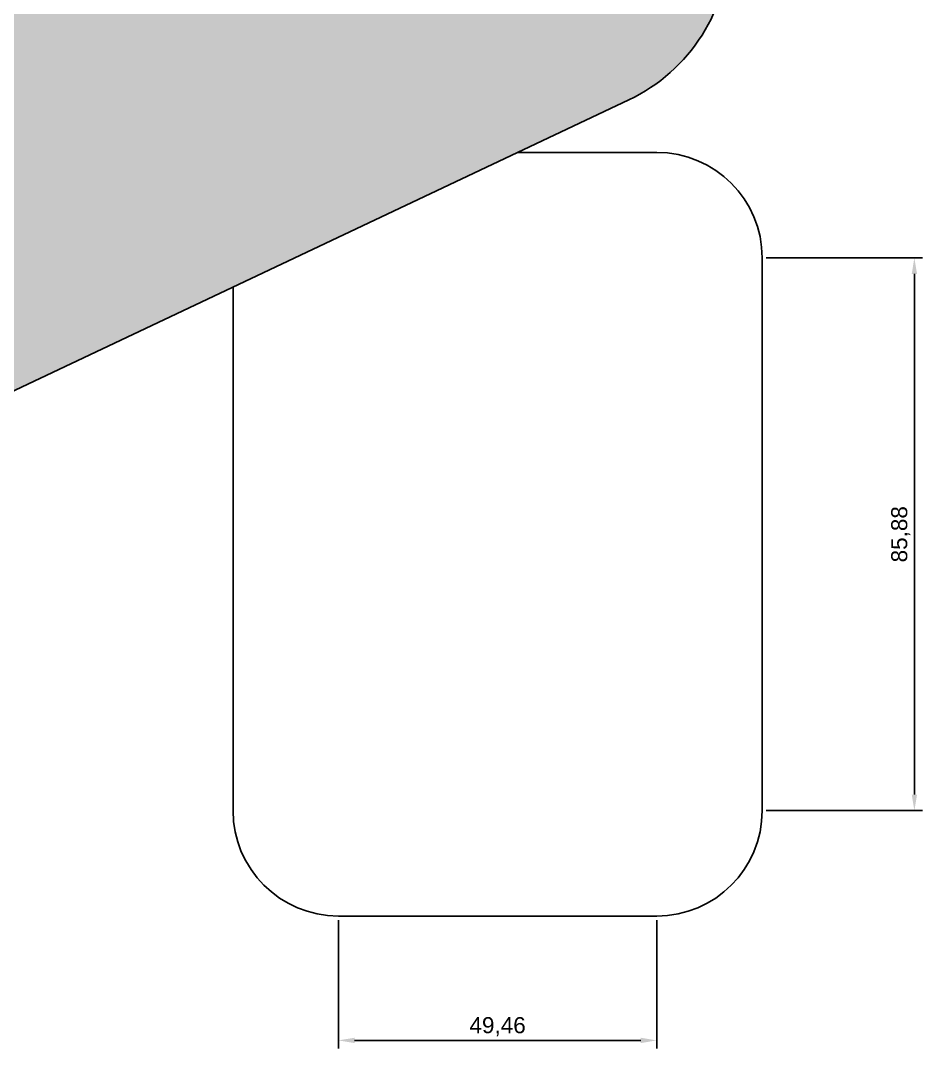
# Model space of a CAD drawing. Header units: millimetres. Extents: x 3561 to 10128, y 166 to 5150.
# Drawn here: x 8651.8 to 8791.9, y 2646.6 to 2806.2 of the extents above; entities that cross this region are included whole.
import ezdxf

# ---------------------------------------------------------------- set-up
doc = ezdxf.new("R2010")
doc.units = ezdxf.units.MM
doc.layers.add('Dims', color=1, linetype='Continuous')
doc.styles.get("Standard").update_dxf_attribs({"font": 'arial.ttf'})
doc.dimstyles.new('ISO-25', dxfattribs={"dimtxt": 2.5, "dimasz": 2.5, "dimexe": 1.25, "dimexo": 0.625, "dimtad": 1, "dimtxsty": 'Standard', "dimcen": 2.5, "dimadec": 0, "dimazin": 0, "dimtfac": 1, "dimtmove": 0, "dimatfit": 3, "dimfxl": 1, "dimarcsym": 0})

# ---------------------------------------------------------------- blocks, each defined once
blk = doc.blocks.new('*D58')
at = {"color": 0, "lineweight": -2, "transparency": 16777216}
for p, q in [((8701.2, 2666.52), (8701.2, 2646.58)), ((8750.66, 2666.52), (8750.66, 2646.58)), ((8748.16, 2647.83), (8703.7, 2647.83))]:
    blk.add_line(p, q, dxfattribs=at)
at = {"color": 0, "transparency": 16777216}
for points in [[(8703.7, 2648.24), (8703.7, 2647.41), (8701.2, 2647.83)], [(8748.16, 2648.24), (8748.16, 2647.41), (8750.66, 2647.83)]]:
    blk.add_solid(points, dxfattribs=at)
at = {"layer": 'Defpoints', "color": 0, "transparency": 16777216}
for p in [(8701.2, 2667.15), (8750.66, 2667.15), (8701.2, 2647.83)]:
    blk.add_point(p, dxfattribs=at)
at = {"color": 0, "transparency": 16777216, "insert": (8725.93, 2649.96), "char_height": 2.5, "attachment_point": 5}
blk.add_mtext('49,46', dxfattribs=at)
blk = doc.blocks.new('*D59')
at = {"color": 0, "lineweight": -2, "transparency": 16777216}
for p, q in [((8767.65, 2769.39), (8791.92, 2769.39)), ((8790.67, 2766.89), (8790.67, 2686.02)), ((8767.65, 2683.52), (8791.92, 2683.52))]:
    blk.add_line(p, q, dxfattribs=at)
at = {"color": 0, "transparency": 16777216}
for points in [[(8790.26, 2766.89), (8791.09, 2766.89), (8790.67, 2769.39)], [(8790.26, 2686.02), (8791.09, 2686.02), (8790.67, 2683.52)]]:
    blk.add_solid(points, dxfattribs=at)
at = {"layer": 'Defpoints', "color": 0, "transparency": 16777216}
for p in [(8767.03, 2769.39), (8767.03, 2683.52), (8790.67, 2683.52)]:
    blk.add_point(p, dxfattribs=at)
at = {"color": 0, "transparency": 16777216, "insert": (8788.55, 2726.45), "char_height": 2.5, "attachment_point": 5, "rotation": 90}
blk.add_mtext('85,88', dxfattribs=at)

msp = doc.modelspace()

# ---------------------------------------------------------------- hatches: boundary and pattern name
h = msp.add_hatch(color=256)
h.set_gradient(color1=(255, 0, 0), color2=(255, 0, 0), tint=1)
h.paths.add_polyline_path([(6767.78, 3275.719), (5916.932, 3271.313), (5916.932, 2847.69), (5945.75, 2847.69, -0.4142136), (5956.663, 2836.777), (5956.663, 2798.366, -0.4142136), (5945.75, 2787.453), (5916.932, 2787.453), (5916.932, 2750.926), (6767.78, 2750.926)])
edge = h.paths.add_edge_path(flags=16)
edge.add_line((6476.569, 3146.825), (6476.569, 3176.895))
edge.add_line((6476.569, 3176.895), (6486.898, 3176.895))
edge.add_ellipse((6554.135, 3161.86), major_axis=(-72.84, 0), ratio=0.536663, start_angle=202.61987, end_angle=337.38013, ccw=False)
edge.add_line((6621.372, 3176.895), (6631.704, 3176.895))
edge.add_line((6631.704, 3176.895), (6631.704, 3177.215))
edge.add_arc((6645.345, 3177.215), 13.641, 90, 180, ccw=False)
edge.add_line((6645.345, 3190.856), (6670.921, 3190.856))
edge.add_arc((6670.921, 3177.215), 13.641, 0, 90, ccw=False)
edge.add_line((6684.562, 3177.215), (6684.562, 3146.506))
edge.add_arc((6670.921, 3146.506), 13.641, -90, 0, ccw=False)
edge.add_line((6670.921, 3132.864), (6645.345, 3132.864))
edge.add_arc((6645.345, 3146.506), 13.641, 180, 270, ccw=False)
edge.add_line((6631.704, 3146.506), (6631.704, 3146.825))
edge.add_line((6631.704, 3146.825), (6621.372, 3146.825))
edge.add_ellipse((6554.135, 3161.86), major_axis=(-72.84, 0), ratio=0.536663, start_angle=382.61987, end_angle=517.38013, ccw=False)
edge.add_line((6486.898, 3146.825), (6476.569, 3146.825))
edge = h.paths.add_edge_path(flags=0)
edge.add_ellipse((6658.133, 3161.86), major_axis=(-15.706, 0), ratio=0.7523927, start_angle=0, end_angle=360)
h.paths.add_polyline_path([(5866.272, 3355.14), (4851.107, 3311.117, 0.1386449), (4846.913, 3309.62, 0.0477368), (4801.938, 3270.672, 0.1927565), (4786.86, 3233.014), (4786.86, 3177.427), (4863.588, 3177.224), (4863.588, 3127.224), (4786.86, 3127.427), (4786.86, 2965.35), (4863.588, 2965.35), (4863.588, 2940.35, -0.0683531), (4973.195, 3090.363, -0.1726732), (5076.627, 3127.18), (5404.819, 3127.18, -0.2518342), (5541.385, 3053.738, -0.0766924), (5680.589, 2750.926), (5866.272, 2750.926)])
edge = h.paths.add_edge_path(flags=16)
edge.add_ellipse((4947.899, 3230.404), major_axis=(43.622, 0.726), ratio=0.2796635, start_angle=0, end_angle=360, ccw=False)
h.paths.add_polyline_path([(7042.703, 3985.474), (6842.313, 3985.474), (6425.236, 3936.207), (6425.236, 3852.063), (7042.703, 3852.063)])
h.paths.add_polyline_path([(6767.78, 3828.289), (6099.088, 3828.289), (5966.159, 3572.037), (5966.159, 3404.875, -0.4142136), (5955.246, 3393.962), (5947.479, 3393.962), (5947.479, 3346.845, -0.368344), (5956.663, 3336.07), (5956.663, 3319.49), (6767.78, 3319.49)])
h.paths.add_polyline_path([(6718.209, 3428.881, -0.4142136), (6663.644, 3374.316), (6044.563, 3374.316, -0.5624241), (5996.127, 3454.007), (6157.194, 3764.502, -0.2800622), (6205.63, 3793.941), (6663.644, 3793.941, -0.4142136), (6718.209, 3739.376)], flags=16)
h.paths.add_polyline_path([(6701.84, 3428.881, -0.4142136), (6663.644, 3390.686), (6044.563, 3390.686, -0.5624241), (6010.658, 3446.469), (6171.725, 3756.964, -0.2800622), (6205.63, 3777.572), (6663.644, 3777.572, -0.4142136), (6701.84, 3739.376)], flags=0)
h.paths.add_polyline_path([(6701.84, 3739.376, 0.4142136), (6663.644, 3777.572), (6205.63, 3777.572, 0.2800622), (6171.725, 3756.964), (6010.658, 3446.469, 0.5624241), (6044.563, 3390.686), (6663.644, 3390.686, 0.4142136), (6701.84, 3428.881)], flags=0)
h.paths.add_polyline_path([(7597.404, 3131.884), (7597.404, 3278.823), (6819.653, 3275.988), (6819.653, 2847.69), (6848.47, 2847.69, -0.4142136), (6859.383, 2836.777), (6859.383, 2798.366, -0.4142136), (6848.47, 2787.453), (6819.653, 2787.453), (6819.653, 2750.926), (7394.654, 2750.926)])
edge = h.paths.add_edge_path(flags=16)
edge.add_line((7306.193, 3146.825), (7306.193, 3176.895))
edge.add_line((7306.193, 3176.895), (7316.522, 3176.895))
edge.add_ellipse((7383.759, 3161.86), major_axis=(-72.84, 0), ratio=0.536663, start_angle=202.61987, end_angle=337.38013, ccw=False)
edge.add_line((7450.996, 3176.895), (7461.328, 3176.895))
edge.add_line((7461.328, 3176.895), (7461.328, 3146.825))
edge.add_line((7461.328, 3146.825), (7450.996, 3146.825))
edge.add_ellipse((7383.759, 3161.86), major_axis=(-72.84, 0), ratio=0.536663, start_angle=382.61987, end_angle=517.38013, ccw=False)
edge.add_line((7316.522, 3146.825), (7306.193, 3146.825))
h.paths.add_polyline_path([(7597.404, 3278.823), (7597.404, 3131.884), (7394.654, 2750.926), (7464.654, 2750.926), (7567.617, 2750.926, -0.1070706), (7726.171, 3070.361, -0.2280176), (7854.065, 3131.884), (8213.075, 3131.884, -0.2429227), (8346.534, 3062.978, -0.0767098), (8498.923, 2758.811), (8517.672, 2686.184, 0.0554644), (8520.526, 2687.164), (8746.296, 2793.915, 0.2900244), (8761.916, 2818.579), (8761.916, 2878.579), (8761.916, 3283.069)])
h.paths.add_polyline_path([(7764.827, 3738.461, -0.4605687), (7819.397, 3793.026), (7834.795, 3793.026), (8597.259, 3793.026, -0.4142136), (8651.824, 3738.461), (8651.824, 3440.122), (8651.824, 3427.966, -0.4142136), (8597.259, 3373.401), (8761.916, 3373.401), (8761.916, 3558.387), (8761.916, 3828.289), (7597.404, 3828.289), (7597.404, 3373.401), (7821.194, 3373.401, -0.4141855), (7764.827, 3427.966)])
h.paths.add_polyline_path([(7597.404, 3828.289), (6819.653, 3828.289), (6819.653, 3349.844), (6848.47, 3349.844, -0.4142136), (6859.383, 3338.931), (6859.383, 3319.49), (7597.404, 3319.49)])
h.paths.add_polyline_path([(7547.833, 3739.376), (7547.833, 3428.881, -0.4142136), (7493.268, 3374.316), (6904.306, 3374.316, -0.4047312), (6849.736, 3428.881), (6849.736, 3739.376, -0.4605687), (6904.306, 3793.941), (7035.254, 3793.941), (7493.268, 3793.941, -0.4142136)], flags=16)
h.paths.add_polyline_path([(7531.464, 3739.376), (7531.464, 3428.881, -0.4142091), (7493.269, 3390.686), (6904.306, 3390.681, -0.414218), (6866.106, 3428.881), (6866.106, 3739.376, -0.4350367), (6904.306, 3777.576), (7493.268, 3777.572, -0.4142136)], flags=0)
h.paths.add_polyline_path([(7403.268, 3777.573), (6904.306, 3777.576, 0.4350367), (6866.106, 3739.376), (6866.106, 3428.881, 0.414218), (6904.306, 3390.681), (7403.268, 3390.685)], flags=0)
h.paths.add_polyline_path([(7531.464, 3739.376, 0.4142136), (7493.268, 3777.572), (7413.268, 3777.572), (7413.268, 3390.685), (7493.269, 3390.686, 0.4142091), (7531.464, 3428.881)], flags=0)
h.paths.add_polyline_path([(7413.268, 3777.572), (7403.268, 3777.572), (7403.268, 3390.685), (7413.268, 3390.685)], flags=0)
h.paths.add_polyline_path([(6375.236, 3930.255), (6164.553, 3905.174, 0.1720109), (6131.866, 3889.013), (6095.97, 3852.063), (6375.236, 3852.063)])
h.paths.add_polyline_path([(7304.766, 3940.768, -0.4918178), (7334.766, 3970.768), (7704.075, 3970.768), (7704.075, 3985.474), (7092.703, 3985.474), (7092.703, 3852.063), (7704.075, 3852.063), (7704.075, 3866.768), (7334.766, 3866.768, -0.4742595), (7304.766, 3896.768)])
h.paths.add_polyline_path([(8415.445, 3985.474), (7754.075, 3985.474), (7754.075, 3970.768), (7827.809, 3970.768, -0.4142136), (7857.809, 3940.807), (7857.809, 3896.768, -0.4939984), (7827.809, 3866.768), (7754.075, 3866.768), (7754.075, 3852.063), (8415.445, 3852.063)])
h.paths.add_polyline_path([(8761.916, 3930.909, 0.4142136), (8707.351, 3985.474), (8465.411, 3985.474), (8465.411, 3852.063), (8761.916, 3852.063)])

# ---------------------------------------------------------------- linework, layer by layer
at = {"layer": 'Dims', "color": 7}
for p, q in [((8520.526, 2687.164), (8746.296, 2793.915)), ((8750.66, 2785.762), (8729.054, 2785.762)), ((8767.03, 2769.393), (8767.03, 2683.515)), ((8684.827, 2764.851), (8684.827, 2683.515)), ((8750.66, 2667.146), (8701.197, 2667.146))]:
    msp.add_line(p, q, dxfattribs=at)
for centre, radius, start, end in [((8734.634, 2818.579), 27.283, 295.30624, 0), ((8750.66, 2769.393), 16.37, 0, 90), ((8701.197, 2683.515), 16.37, 180, 270), ((8750.66, 2683.515), 16.37, 270, 0)]:
    msp.add_arc(centre, radius, start, end, dxfattribs=at)

# ---------------------------------------------------------------- dimensions: what is measured, and where the dimension line sits
dim = msp.add_linear_dim(base=(8790.674, 2683.515), p1=(8767.03, 2769.393), p2=(8767.03, 2683.515), angle=90, dimstyle='ISO-25')
dim.commit()
dim.dimension.update_dxf_attribs({"geometry": '*D59', "text_midpoint": (8788.547, 2726.454)})
dim = msp.add_linear_dim(base=(8701.197, 2647.828), p1=(8750.66, 2667.146), p2=(8701.197, 2667.146), dimstyle='ISO-25')
dim.commit()
dim.dimension.update_dxf_attribs({"geometry": '*D58', "text_midpoint": (8725.929, 2649.955)})

doc.saveas('drawing.dxf')
